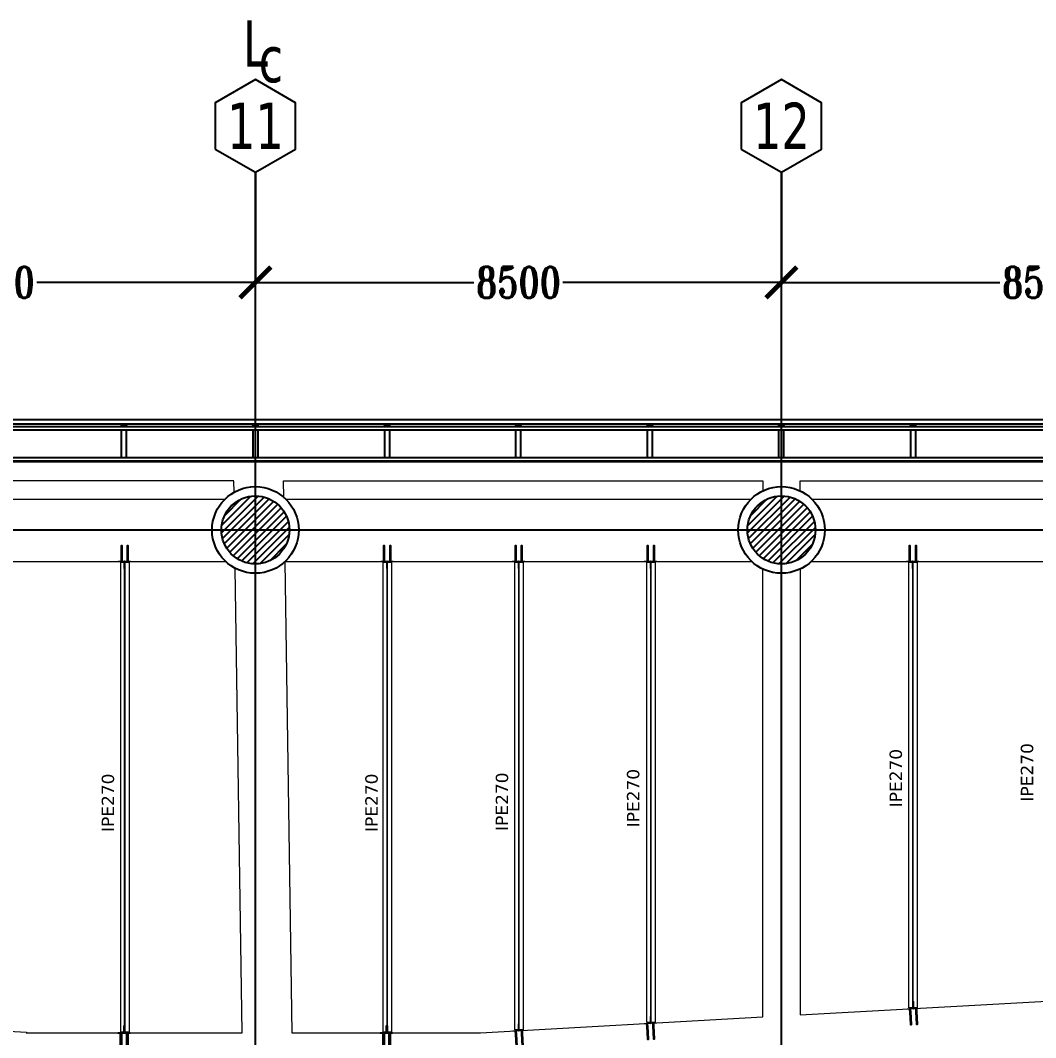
# Model space of a CAD drawing. Header units: millimetres. Extents: x -3255 to 78627, y -21906 to 33736.
# Drawn here: x 34231 to 50636, y 17295 to 33736 of the extents above; entities that cross this region are included whole.
import ezdxf
from ezdxf.enums import TextEntityAlignment as Align

# ---------------------------------------------------------------- set-up
doc = ezdxf.new("R2010")
doc.units = ezdxf.units.MM
doc.header["$LTSCALE"] = 0.9
for name, color, linetype, lineweight in [('0-3', 250, 'Continuous', 5), ('A_ALMA', 8, 'Continuous', 5), ('E_COLUMNAS-4', 1, 'Continuous', 25), ('E_TEXTO', 3, 'Continuous', 9), ('E_VIGAS', 8, 'Continuous', 9), ('E_VIGAS-1', 5, 'Continuous', 25), ('E_VIGAS-2', 10, 'Continuous', 25), ('HCB-PLATINA', 4, 'Continuous', 15), ('VIGAS_HCB', 4, 'Continuous', 15)]:
    doc.layers.add(name, color=color, linetype=linetype, lineweight=lineweight)
for name, color, linetype in [('COTAS', 8, 'Continuous'), ('HCB-ACH_PANT', 253, 'Continuous'), ('HCB-ANCLAJE', 5, 'Continuous'), ('HCB-EJES', 1, 'Continuous'), ('HCB-ROTULOS', 2, 'Continuous')]:
    doc.layers.add(name, color=color, linetype=linetype)
doc.styles.add('ROMANT', font='romant.shx', dxfattribs={"width": 0.8})
doc.styles.add('VERDANA', font='verdana.ttf')
doc.dimstyles.new('1.125', dxfattribs={"dimscale": 0, "dimtxt": 500, "dimasz": 500, "dimexe": 4, "dimexo": 4, "dimgap": 15, "dimtad": 0, "dimdec": 0, "dimzin": 4, "dimdsep": 46, "dimtxsty": 'ROMANT', "dimblk": 'ARCHTICK', "dimcen": -10, "dimclrd": 256, "dimclrt": 3, "dimadec": 0, "dimazin": 0, "dimtfac": 1, "dimtdec": 0, "dimtix": 1, "dimtmove": 0, "dimatfit": 0, "dimldrblk": 'OBLIQUE', "dimfxl": 0.05, "dimtolj": 1, "dimtzin": 0, "dimarcsym": 0})

# ---------------------------------------------------------------- blocks, each defined once
blk = doc.blocks.new('EST_SFM_VIGA-METALICA-SECCION-C - EST_SFM_VIGA-METALICA-UPN160-1603255-_38_00m_N_E_-NIVEL-10 DOC')
at = {"layer": 'E_VIGAS-1'}
for p, q in [((30.113, 0.018), (-30.274, 0.018)), ((-30.269, -0.047), (30.107, -0.047))]:
    blk.add_line(p, q, dxfattribs=at)
blk = doc.blocks.new('EST_SFM_VIGA-METALICA-SECCION-C - EST_SFM_VIGA-METALICA-UPN100-1526554-_38_00m_N_E_-NIVEL-10 DOC')
at = {"layer": 'E_VIGAS-2'}
for p, q in [((34.942, 0.018), (-34.929, 0.018)), ((-34.929, -0.032), (34.942, -0.032))]:
    blk.add_line(p, q, dxfattribs=at)
blk = doc.blocks.new('EST_SFM_VIGA-METALICA-SECCION-C - EST_SFM_VIGA-METALICA-UPN100-1526616-_38_00m_N_E_-NIVEL-10 DOC')
at = {"layer": 'E_VIGAS-2'}
for p, q in [((34.044, 0.032), (-34.827, 0.032)), ((-34.827, -0.018), (34.044, -0.018))]:
    blk.add_line(p, q, dxfattribs=at)
blk = doc.blocks.new('DCTIB_CNI_EST_MOD-1A-FAC_0001_rvt-2-_38_00m_N_E_-NIVEL-10 DOC')
at = {"layer": 'E_VIGAS-1'}
for p, q in [((-42.29, 167.864), (-42.29, 167.878)), ((-42.29, 167.859), (-42.29, 167.864)), ((-42.285, 167.878), (-42.285, 167.864)), ((-42.285, 167.864), (-42.285, 167.859)), ((-40.165, 167.864), (-40.165, 167.878)), ((-40.165, 167.859), (-40.165, 167.864)), ((-40.16, 167.878), (-40.16, 167.864)), ((-40.16, 167.864), (-40.16, 167.859)), ((-38.04, 167.864), (-38.04, 167.878)), ((-38.04, 167.859), (-38.04, 167.864)), ((-38.035, 167.878), (-38.035, 167.864)), ((-38.035, 167.864), (-38.035, 167.859)), ((-35.915, 167.864), (-35.915, 167.878)), ((-35.915, 167.859), (-35.915, 167.864)), ((-35.91, 167.878), (-35.91, 167.864)), ((-35.91, 167.864), (-35.91, 167.859)), ((-33.79, 167.864), (-33.79, 167.878)), ((-33.79, 167.859), (-33.79, 167.864)), ((-33.785, 167.878), (-33.785, 167.864)), ((-33.785, 167.864), (-33.785, 167.859)), ((-31.664, 167.864), (-31.664, 167.878)), ((-31.664, 167.859), (-31.664, 167.864)), ((-31.659, 167.878), (-31.659, 167.864)), ((-31.659, 167.864), (-31.659, 167.859)), ((-29.54, 167.864), (-29.54, 167.878)), ((-29.54, 167.859), (-29.54, 167.864)), ((-29.535, 167.878), (-29.535, 167.864)), ((-29.535, 167.864), (-29.535, 167.859)), ((-42.328, 167.859), (-42.3, 167.859)), ((-42.328, 167.858), (-42.328, 167.859)), ((-42.246, 167.858), (-42.328, 167.858)), ((-42.328, 167.83), (-42.328, 167.858)), ((-42.328, 167.33), (-42.328, 167.78)), ((-42.274, 167.859), (-42.246, 167.859)), ((-42.246, 167.859), (-42.246, 167.858)), ((-42.246, 167.83), (-42.246, 167.858)), ((-42.246, 167.33), (-42.246, 167.78)), ((-40.203, 167.858), (-40.203, 167.859)), ((-40.203, 167.859), (-40.176, 167.859)), ((-40.121, 167.858), (-40.203, 167.858)), ((-40.203, 167.858), (-40.203, 167.83)), ((-40.203, 167.78), (-40.203, 167.33)), ((-40.149, 167.859), (-40.121, 167.859)), ((-40.121, 167.859), (-40.121, 167.858)), ((-40.121, 167.858), (-40.121, 167.83)), ((-40.121, 167.78), (-40.121, 167.33)), ((-38.078, 167.858), (-38.078, 167.859)), ((-38.078, 167.859), (-38.05, 167.859)), ((-37.996, 167.858), (-38.078, 167.858)), ((-38.078, 167.858), (-38.078, 167.83)), ((-38.078, 167.78), (-38.078, 167.33)), ((-38.024, 167.859), (-37.996, 167.859)), ((-37.996, 167.859), (-37.996, 167.858)), ((-37.996, 167.858), (-37.996, 167.83)), ((-37.996, 167.78), (-37.996, 167.33)), ((-35.953, 167.859), (-35.925, 167.859)), ((-35.953, 167.858), (-35.953, 167.859)), ((-35.871, 167.858), (-35.953, 167.858)), ((-35.953, 167.83), (-35.953, 167.858)), ((-35.953, 167.33), (-35.953, 167.78)), ((-35.899, 167.859), (-35.871, 167.859)), ((-35.871, 167.859), (-35.871, 167.858)), ((-35.871, 167.83), (-35.871, 167.858)), ((-35.871, 167.33), (-35.871, 167.78)), ((-33.828, 167.859), (-33.8, 167.859)), ((-33.828, 167.858), (-33.828, 167.859)), ((-33.746, 167.858), (-33.828, 167.858)), ((-33.828, 167.83), (-33.828, 167.858)), ((-33.828, 167.33), (-33.828, 167.78)), ((-33.774, 167.859), (-33.746, 167.859)), ((-33.746, 167.859), (-33.746, 167.858)), ((-33.746, 167.83), (-33.746, 167.858)), ((-33.746, 167.33), (-33.746, 167.78)), ((-31.703, 167.859), (-31.675, 167.859)), ((-31.703, 167.858), (-31.703, 167.859)), ((-31.621, 167.858), (-31.703, 167.858)), ((-31.703, 167.83), (-31.703, 167.858)), ((-31.703, 167.33), (-31.703, 167.78)), ((-31.649, 167.859), (-31.621, 167.859)), ((-31.621, 167.859), (-31.621, 167.858)), ((-31.621, 167.83), (-31.621, 167.858)), ((-31.621, 167.33), (-31.621, 167.78)), ((-29.578, 167.858), (-29.578, 167.859)), ((-29.578, 167.859), (-29.55, 167.859)), ((-29.496, 167.858), (-29.578, 167.858)), ((-29.578, 167.858), (-29.578, 167.83)), ((-29.578, 167.78), (-29.578, 167.33)), ((-29.524, 167.859), (-29.496, 167.859)), ((-29.496, 167.859), (-29.496, 167.858)), ((-29.496, 167.858), (-29.496, 167.83)), ((-29.496, 167.78), (-29.496, 167.33)), ((-42.328, 167.263), (-42.328, 167.28)), ((-42.246, 167.263), (-42.328, 167.263)), ((-42.246, 167.263), (-42.246, 167.28)), ((-40.203, 167.28), (-40.203, 167.263)), ((-40.121, 167.263), (-40.203, 167.263)), ((-40.121, 167.28), (-40.121, 167.263)), ((-38.078, 167.28), (-38.078, 167.262)), ((-37.996, 167.262), (-38.078, 167.262)), ((-37.996, 167.28), (-37.996, 167.262)), ((-35.953, 167.263), (-35.953, 167.28)), ((-35.871, 167.263), (-35.953, 167.263)), ((-35.871, 167.263), (-35.871, 167.28)), ((-33.828, 167.263), (-33.828, 167.28)), ((-33.746, 167.263), (-33.828, 167.263)), ((-33.746, 167.263), (-33.746, 167.28)), ((-31.703, 167.263), (-31.703, 167.28)), ((-31.621, 167.263), (-31.703, 167.263)), ((-31.621, 167.263), (-31.621, 167.28)), ((-29.578, 167.28), (-29.578, 167.263)), ((-29.496, 167.263), (-29.578, 167.263)), ((-29.496, 167.28), (-29.496, 167.263))]:
    blk.add_line(p, q, dxfattribs=at)
for points, knots in [([(-42.29, 167.864), (-42.29, 167.863), (-42.29, 167.862), (-42.292, 167.86), (-42.293, 167.86), (-42.295, 167.859), (-42.296, 167.859), (-42.297, 167.859), (-42.299, 167.859), (-42.3, 167.859)], [0, 0, 0, 0, 0.285714, 0.428571, 0.571429, 0.678571, 0.732143, 0.785714, 1, 1, 1, 1]), ([(-42.3, 167.859), (-42.299, 167.859), (-42.298, 167.859), (-42.295, 167.859), (-42.293, 167.86), (-42.291, 167.86), (-42.29, 167.862), (-42.29, 167.863), (-42.29, 167.864)], [0, 0, 0, 0, 0.142857, 0.285714, 0.428571, 0.571429, 0.785714, 1, 1, 1, 1]), ([(-42.285, 167.864), (-42.285, 167.863), (-42.284, 167.862), (-42.283, 167.86), (-42.281, 167.86), (-42.28, 167.859), (-42.279, 167.859), (-42.277, 167.859), (-42.275, 167.859), (-42.274, 167.859)], [0, 0, 0, 0, 0.285714, 0.428571, 0.571429, 0.678571, 0.732143, 0.785714, 1, 1, 1, 1]), ([(-42.274, 167.859), (-42.275, 167.859), (-42.276, 167.859), (-42.279, 167.859), (-42.281, 167.86), (-42.283, 167.86), (-42.284, 167.862), (-42.285, 167.863), (-42.285, 167.864)], [0, 0, 0, 0, 0.142857, 0.285714, 0.428571, 0.571429, 0.785714, 1, 1, 1, 1]), ([(-40.176, 167.859), (-40.175, 167.859), (-40.173, 167.859), (-40.171, 167.859), (-40.168, 167.86), (-40.167, 167.86), (-40.165, 167.862), (-40.165, 167.863), (-40.165, 167.864)], [0, 0, 0, 0, 0.142857, 0.285714, 0.428571, 0.571429, 0.785714, 1, 1, 1, 1]), ([(-40.165, 167.864), (-40.165, 167.863), (-40.165, 167.862), (-40.167, 167.86), (-40.168, 167.86), (-40.17, 167.859), (-40.171, 167.859), (-40.173, 167.859), (-40.174, 167.859), (-40.176, 167.859)], [0, 0, 0, 0, 0.285714, 0.428571, 0.571429, 0.678571, 0.732143, 0.785714, 1, 1, 1, 1]), ([(-40.149, 167.859), (-40.15, 167.859), (-40.152, 167.859), (-40.154, 167.859), (-40.156, 167.86), (-40.158, 167.86), (-40.16, 167.862), (-40.16, 167.863), (-40.16, 167.864)], [0, 0, 0, 0, 0.142857, 0.285714, 0.428571, 0.571429, 0.785714, 1, 1, 1, 1]), ([(-40.16, 167.864), (-40.16, 167.863), (-40.159, 167.862), (-40.158, 167.86), (-40.156, 167.86), (-40.155, 167.859), (-40.154, 167.859), (-40.152, 167.859), (-40.15, 167.859), (-40.149, 167.859)], [0, 0, 0, 0, 0.285714, 0.428571, 0.571429, 0.678571, 0.732143, 0.785714, 1, 1, 1, 1]), ([(-38.05, 167.859), (-38.049, 167.859), (-38.048, 167.859), (-38.045, 167.859), (-38.043, 167.86), (-38.041, 167.86), (-38.04, 167.862), (-38.04, 167.863), (-38.04, 167.864)], [0, 0, 0, 0, 0.142857, 0.285714, 0.428571, 0.571429, 0.785714, 1, 1, 1, 1]), ([(-38.04, 167.864), (-38.04, 167.863), (-38.04, 167.862), (-38.042, 167.86), (-38.043, 167.86), (-38.045, 167.859), (-38.046, 167.859), (-38.047, 167.859), (-38.049, 167.859), (-38.05, 167.859)], [0, 0, 0, 0, 0.285714, 0.428571, 0.571429, 0.678571, 0.732143, 0.785714, 1, 1, 1, 1]), ([(-38.024, 167.859), (-38.025, 167.859), (-38.026, 167.859), (-38.029, 167.859), (-38.031, 167.86), (-38.033, 167.86), (-38.034, 167.862), (-38.035, 167.863), (-38.035, 167.864)], [0, 0, 0, 0, 0.142857, 0.285714, 0.428571, 0.571429, 0.785714, 1, 1, 1, 1]), ([(-38.035, 167.864), (-38.035, 167.863), (-38.034, 167.862), (-38.033, 167.86), (-38.031, 167.86), (-38.03, 167.859), (-38.029, 167.859), (-38.027, 167.859), (-38.025, 167.859), (-38.024, 167.859)], [0, 0, 0, 0, 0.285714, 0.428571, 0.571429, 0.678571, 0.732143, 0.785714, 1, 1, 1, 1]), ([(-35.915, 167.864), (-35.915, 167.863), (-35.915, 167.862), (-35.917, 167.86), (-35.918, 167.86), (-35.92, 167.859), (-35.921, 167.859), (-35.922, 167.859), (-35.924, 167.859), (-35.925, 167.859)], [0, 0, 0, 0, 0.285714, 0.428571, 0.571429, 0.678571, 0.732143, 0.785714, 1, 1, 1, 1]), ([(-35.925, 167.859), (-35.924, 167.859), (-35.923, 167.859), (-35.92, 167.859), (-35.918, 167.86), (-35.916, 167.86), (-35.915, 167.862), (-35.915, 167.863), (-35.915, 167.864)], [0, 0, 0, 0, 0.142857, 0.285714, 0.428571, 0.571429, 0.785714, 1, 1, 1, 1]), ([(-35.91, 167.864), (-35.91, 167.863), (-35.909, 167.862), (-35.908, 167.86), (-35.906, 167.86), (-35.905, 167.859), (-35.904, 167.859), (-35.902, 167.859), (-35.9, 167.859), (-35.899, 167.859)], [0, 0, 0, 0, 0.285714, 0.428571, 0.571429, 0.678571, 0.732143, 0.785714, 1, 1, 1, 1]), ([(-35.899, 167.859), (-35.9, 167.859), (-35.901, 167.859), (-35.904, 167.859), (-35.906, 167.86), (-35.908, 167.86), (-35.909, 167.862), (-35.91, 167.863), (-35.91, 167.864)], [0, 0, 0, 0, 0.142857, 0.285714, 0.428571, 0.571429, 0.785714, 1, 1, 1, 1]), ([(-33.79, 167.864), (-33.79, 167.863), (-33.79, 167.862), (-33.792, 167.86), (-33.793, 167.86), (-33.795, 167.859), (-33.796, 167.859), (-33.797, 167.859), (-33.799, 167.859), (-33.8, 167.859)], [0, 0, 0, 0, 0.285714, 0.428571, 0.571429, 0.678571, 0.732143, 0.785714, 1, 1, 1, 1]), ([(-33.8, 167.859), (-33.799, 167.859), (-33.798, 167.859), (-33.795, 167.859), (-33.793, 167.86), (-33.791, 167.86), (-33.79, 167.862), (-33.79, 167.863), (-33.79, 167.864)], [0, 0, 0, 0, 0.142857, 0.285714, 0.428571, 0.571429, 0.785714, 1, 1, 1, 1]), ([(-33.785, 167.864), (-33.785, 167.863), (-33.784, 167.862), (-33.783, 167.86), (-33.781, 167.86), (-33.78, 167.859), (-33.779, 167.859), (-33.777, 167.859), (-33.775, 167.859), (-33.774, 167.859)], [0, 0, 0, 0, 0.285714, 0.428571, 0.571429, 0.678571, 0.732143, 0.785714, 1, 1, 1, 1]), ([(-33.774, 167.859), (-33.775, 167.859), (-33.776, 167.859), (-33.779, 167.859), (-33.781, 167.86), (-33.783, 167.86), (-33.784, 167.862), (-33.785, 167.863), (-33.785, 167.864)], [0, 0, 0, 0, 0.142857, 0.285714, 0.428571, 0.571429, 0.785714, 1, 1, 1, 1]), ([(-31.664, 167.864), (-31.664, 167.863), (-31.665, 167.862), (-31.666, 167.86), (-31.668, 167.86), (-31.669, 167.859), (-31.67, 167.859), (-31.672, 167.859), (-31.674, 167.859), (-31.675, 167.859)], [0, 0, 0, 0, 0.285714, 0.428571, 0.571429, 0.678571, 0.732143, 0.785714, 1, 1, 1, 1]), ([(-31.675, 167.859), (-31.674, 167.859), (-31.673, 167.859), (-31.67, 167.859), (-31.668, 167.86), (-31.666, 167.86), (-31.665, 167.862), (-31.664, 167.863), (-31.664, 167.864)], [0, 0, 0, 0, 0.142857, 0.285714, 0.428571, 0.571429, 0.785714, 1, 1, 1, 1]), ([(-31.659, 167.864), (-31.659, 167.863), (-31.659, 167.862), (-31.657, 167.86), (-31.656, 167.86), (-31.654, 167.859), (-31.653, 167.859), (-31.652, 167.859), (-31.65, 167.859), (-31.649, 167.859)], [0, 0, 0, 0, 0.285714, 0.428571, 0.571429, 0.678571, 0.732143, 0.785714, 1, 1, 1, 1]), ([(-31.649, 167.859), (-31.65, 167.859), (-31.651, 167.859), (-31.654, 167.859), (-31.656, 167.86), (-31.658, 167.86), (-31.659, 167.862), (-31.659, 167.863), (-31.659, 167.864)], [0, 0, 0, 0, 0.142857, 0.285714, 0.428571, 0.571429, 0.785714, 1, 1, 1, 1]), ([(-29.55, 167.859), (-29.549, 167.859), (-29.548, 167.859), (-29.545, 167.859), (-29.543, 167.86), (-29.541, 167.86), (-29.54, 167.862), (-29.54, 167.863), (-29.54, 167.864)], [0, 0, 0, 0, 0.142857, 0.285714, 0.428571, 0.571429, 0.785714, 1, 1, 1, 1]), ([(-29.54, 167.864), (-29.54, 167.863), (-29.54, 167.862), (-29.542, 167.86), (-29.543, 167.86), (-29.545, 167.859), (-29.546, 167.859), (-29.547, 167.859), (-29.549, 167.859), (-29.55, 167.859)], [0, 0, 0, 0, 0.285714, 0.428571, 0.571429, 0.678571, 0.732143, 0.785714, 1, 1, 1, 1]), ([(-29.524, 167.859), (-29.525, 167.859), (-29.526, 167.859), (-29.529, 167.859), (-29.531, 167.86), (-29.533, 167.86), (-29.534, 167.862), (-29.535, 167.863), (-29.535, 167.864)], [0, 0, 0, 0, 0.142857, 0.285714, 0.428571, 0.571429, 0.785714, 1, 1, 1, 1]), ([(-29.535, 167.864), (-29.535, 167.863), (-29.534, 167.862), (-29.533, 167.86), (-29.531, 167.86), (-29.53, 167.859), (-29.529, 167.859), (-29.527, 167.859), (-29.525, 167.859), (-29.524, 167.859)], [0, 0, 0, 0, 0.285714, 0.428571, 0.571429, 0.678571, 0.732143, 0.785714, 1, 1, 1, 1])]:
    blk.add_open_spline(points, degree=3, knots=knots, dxfattribs=at)
for name, p in [('EST_SFM_VIGA-METALICA-SECCION-C - EST_SFM_VIGA-METALICA-UPN160-1603255-_38_00m_N_E_-NIVEL-10 DOC', (-40.084, 167.925)), ('EST_SFM_VIGA-METALICA-SECCION-C - EST_SFM_VIGA-METALICA-UPN100-1526554-_38_00m_N_E_-NIVEL-10 DOC', (-40.169, 167.812)), ('EST_SFM_VIGA-METALICA-SECCION-C - EST_SFM_VIGA-METALICA-UPN100-1526616-_38_00m_N_E_-NIVEL-10 DOC', (-39.77, 167.298))]:
    blk.add_blockref(name, p, dxfattribs=at)
blk = doc.blocks.new('_ArchTick')
at = {"color": 0, "linetype": 'ByBlock', "const_width": 0.15}
blk.add_lwpolyline([(-0.5, -0.5), (0.5, 0.5)], dxfattribs=at)
blk = doc.blocks.new('*D600')
at = {"layer": 'COTAS', "color": 0, "lineweight": -2, "transparency": 16777216}
for p, q in [((29529, 31277), (29529, 29496)), ((38029, 31277), (38029, 29496))]:
    blk.add_line(p, q, dxfattribs=at)
at = {"layer": 'COTAS', "lineweight": -2, "transparency": 16777216}
for p, q in [((29529, 29500), (33059, 29500)), ((38029, 29500), (34498, 29500))]:
    blk.add_line(p, q, dxfattribs=at)
at = {"layer": 'Defpoints', "color": 0, "transparency": 16777216}
for p in [(29529, 31281), (38029, 31281), (29529, 29500)]:
    blk.add_point(p, dxfattribs=at)
at = {"layer": 'COTAS', "lineweight": -2, "transparency": 16777216, "xscale": 500, "yscale": 500, "zscale": 500, "rotation": 180}
blk.add_blockref('_ArchTick', (29529, 29500), dxfattribs=at)
at = {"layer": 'COTAS', "lineweight": -2, "transparency": 16777216, "xscale": 500, "yscale": 500, "zscale": 500}
blk.add_blockref('_ArchTick', (38029, 29500), dxfattribs=at)
at = {"layer": 'COTAS', "color": 3, "transparency": 16777216, "insert": (33779, 29500), "char_height": 500, "attachment_point": 5, "style": 'ROMANT'}
blk.add_mtext('\\A1;8500', dxfattribs=at)
blk = doc.blocks.new('_Oblique')
at = {"color": 0, "linetype": 'ByBlock', "lineweight": -2}
blk.add_line((-0.5, -0.5), (0.5, 0.5), dxfattribs=at)
blk = doc.blocks.new('*D601')
at = {"layer": 'COTAS', "color": 0, "lineweight": -2, "transparency": 16777216}
for p, q in [((38029, 31277), (38029, 29496)), ((46529, 31277), (46529, 29496))]:
    blk.add_line(p, q, dxfattribs=at)
at = {"layer": 'COTAS', "lineweight": -2, "transparency": 16777216}
for p, q in [((38029, 29500), (41559, 29500)), ((46529, 29500), (42998, 29500))]:
    blk.add_line(p, q, dxfattribs=at)
at = {"layer": 'Defpoints', "color": 0, "transparency": 16777216}
for p in [(38029, 31281), (46529, 31281), (38029, 29500)]:
    blk.add_point(p, dxfattribs=at)
at = {"layer": 'COTAS', "lineweight": -2, "transparency": 16777216, "xscale": 500, "yscale": 500, "zscale": 500, "rotation": 180}
blk.add_blockref('_ArchTick', (38029, 29500), dxfattribs=at)
at = {"layer": 'COTAS', "lineweight": -2, "transparency": 16777216, "xscale": 500, "yscale": 500, "zscale": 500}
blk.add_blockref('_ArchTick', (46529, 29500), dxfattribs=at)
at = {"layer": 'COTAS', "color": 3, "transparency": 16777216, "insert": (42279, 29500), "char_height": 500, "attachment_point": 5, "style": 'ROMANT'}
blk.add_mtext('\\A1;8500', dxfattribs=at)
blk = doc.blocks.new('*D602')
at = {"layer": 'COTAS', "color": 0, "lineweight": -2, "transparency": 16777216}
for p, q in [((46529, 31277), (46529, 29496)), ((55029, 31277), (55029, 29496))]:
    blk.add_line(p, q, dxfattribs=at)
at = {"layer": 'COTAS', "lineweight": -2, "transparency": 16777216}
for p, q in [((46529, 29500), (50059, 29500)), ((55029, 29500), (51498, 29500))]:
    blk.add_line(p, q, dxfattribs=at)
at = {"layer": 'Defpoints', "color": 0, "transparency": 16777216}
for p in [(46529, 31281), (55029, 31281), (46529, 29500)]:
    blk.add_point(p, dxfattribs=at)
at = {"layer": 'COTAS', "lineweight": -2, "transparency": 16777216, "xscale": 500, "yscale": 500, "zscale": 500, "rotation": 180}
blk.add_blockref('_ArchTick', (46529, 29500), dxfattribs=at)
at = {"layer": 'COTAS', "lineweight": -2, "transparency": 16777216, "xscale": 500, "yscale": 500, "zscale": 500}
blk.add_blockref('_ArchTick', (55029, 29500), dxfattribs=at)
at = {"layer": 'COTAS', "color": 3, "transparency": 16777216, "insert": (50779, 29500), "char_height": 500, "attachment_point": 5, "style": 'ROMANT'}
blk.add_mtext('\\A1;8500', dxfattribs=at)
blk = doc.blocks.new('CX-CONC')
at = {"layer": 'HCB-ANCLAJE'}
for points in [[(-50, -8), (-46, -6), (-42, -8), (-40, -8), (-38, -14), (-38, -52), (-38, -256), (-54, -256), (-54, -52), (-54, -14), (-52, -8)], [(50, -8), (54, -6), (58, -8), (60, -8), (62, -14), (62, -52), (62, -256), (46, -256), (46, -52), (46, -14), (48, -8)]]:
    blk.add_lwpolyline(points, close=True, dxfattribs=at)
at = {"layer": 'HCB-PLATINA'}
blk.add_lwpolyline([(-100, -6), (100, -6), (100, 0), (-100, 0)], close=True, dxfattribs=at)

msp = doc.modelspace()

# ---------------------------------------------------------------- hatches: boundary and pattern name
at = {"layer": 'HCB-ACH_PANT'}
h = msp.add_hatch(dxfattribs=at)
h.set_pattern_fill('ANSI31', color=256, scale=25)
h.set_pattern_definition([(45, (25382.49, -1e-10), (-56.1266, 56.1266), [])])
edge = h.paths.add_edge_path()
edge.add_arc((38028.7, 25500), 550, 0, 360)
h = msp.add_hatch(dxfattribs=at)
h.set_pattern_fill('ANSI31', color=256, scale=25)
h.set_pattern_definition([(45, (33882.49, -1e-10), (-56.1266, 56.1266), [])])
edge = h.paths.add_edge_path()
edge.add_arc((46528.7, 25500), 550, 0, 360)

# ---------------------------------------------------------------- linework, layer by layer
for points in [[(35916.4, 24880.1), (35916.4, 24990.1), (35910.4, 24990.1), (35910.4, 24880.1)], [(40156.4, 24880.1), (40156.4, 24990.1), (40150.4, 24990.1), (40150.4, 24880.1)], [(42286.4, 24880), (42286.4, 24990), (42280.4, 24990), (42280.4, 24880)], [(44416.4, 24880.1), (44416.4, 24990.1), (44410.4, 24990.1), (44410.4, 24880.1)], [(48651.4, 24880.1), (48651.4, 24990.1), (48645.4, 24990.1), (48645.4, 24880.1)], [(48657.1, 17874.8), (48657.1, 17764.8), (48663.1, 17764.8), (48663.1, 17874.8)], [(44410.4, 17638.4), (44410.4, 17528.4), (44416.4, 17528.4), (44416.4, 17638.4)], [(35915.3, 17485.2), (35915.3, 17375.2), (35909.3, 17375.2), (35909.3, 17485.2)], [(40155.3, 17485.1), (40155.3, 17375.1), (40149.3, 17375.1), (40149.3, 17485.1)], [(42279.4, 17519.8), (42279.4, 17409.8), (42285.4, 17409.8), (42285.4, 17519.8)]]:
    msp.add_lwpolyline(points, close=True)
at = {"layer": 'A_ALMA'}
for p, q in [((35916.4, 17385.2), (35916.4, 24980)), ((35923, 17385.2), (35923, 24980)), ((40156.4, 17385.2), (40156.4, 24980)), ((40163, 17385.2), (40163, 24980)), ((42286.4, 17419.8), (42286.4, 24980)), ((42293, 17419.8), (42293, 24980)), ((44416.4, 17540.4), (44416.4, 24980)), ((44423, 17540.4), (44423, 24980)), ((48651.4, 17774.3), (48651.4, 24980)), ((48658, 17774.3), (48658, 24980))]:
    msp.add_line(p, q, dxfattribs=at)
at = {"layer": 'E_COLUMNAS-4', "color": 6}
for centre, radius in [((38028.7, 25500), 700), ((46528.7, 25500), 700), ((38028.7, 25500), 550), ((46528.7, 25500), 550)]:
    msp.add_circle(centre, radius, dxfattribs=at)
at = {"layer": 'E_VIGAS'}
for p, q in [((37684.6, 26109.6), (37681.9, 26285.9)), ((37528.8, 25990), (30028.6, 25990)), ((46028.8, 25990), (38528.6, 25990)), ((54528.8, 25990), (47028.6, 25990)), ((30019.6, 24990), (37539.8, 24990)), ((38519.6, 24990), (46039.8, 24990)), ((47019.6, 24990), (54539.8, 24990))]:
    msp.add_line(p, q, dxfattribs=at)
msp.add_lwpolyline([(10129.7, 26595.9), (10129.8, -1095.9), (65929.9, -1095.8), (65929.9, 26595.9)], close=True, dxfattribs=at)
for points in [[(37681.9, 26295.9), (29829.7, 26295.9), (29829.7, 26132.5)], [(38486, 26030.8), (38482, 26295.9), (46229.7, 26295.9), (46229.7, 26132.5)], [(46829.7, 26132.5), (46829.7, 26295.9), (54574.9, 26295.9), (54582.3, 26038.3)], [(29829.7, 24867.5), (29829.7, 17631.7), (34327.9, 17382.7), (34327.5, 17375.2), (37817.3, 17375.2), (37703.4, 24880.7)], [(38501.9, 24983.3), (38617.4, 17375.2), (41667, 17375.2), (46229.7, 17629.2), (46229.7, 24867.5)], [(46829.7, 24867.5), (46829.7, 17662.7), (54808.6, 18107), (54613.7, 24937)]]:
    msp.add_lwpolyline(points, dxfattribs=at)
at = {"layer": 'HCB-EJES'}
for p, q in [((38028.7, -5780.2), (38028.7, 31280.5)), ((46528.7, -5780.2), (46528.7, 31280.5)), ((-1069.6, 25500), (77127, 25500))]:
    msp.add_line(p, q, dxfattribs=at)
at = {"layer": 'HCB-ROTULOS'}
for points in [[(37379.2, 31655.5), (38028.7, 31280.5), (38678.2, 31655.5), (38678.2, 32405.5), (38028.7, 32780.5), (37379.2, 32405.5)], [(45879.2, 31655.5), (46528.7, 31280.5), (47178.2, 31655.5), (47178.2, 32405.5), (46528.7, 32780.5), (45879.2, 32405.5)]]:
    msp.add_lwpolyline(points, close=True, dxfattribs=at)
at = {"layer": 'VIGAS_HCB'}
for points in [[(35852.2, 24980), (35987.2, 24980), (35987.2, 17385.2), (35852.2, 17385.2)], [(40092.2, 24980), (40227.2, 24980), (40227.2, 17385.2), (40092.2, 17385.2)], [(42222.2, 24980), (42357.2, 24980), (42357.2, 17423.6), (42222.2, 17423.6)], [(44352.2, 24980), (44487.2, 24980), (44487.2, 17542.5), (44352.2, 17542.5)], [(48587.2, 24980), (48722.2, 24980), (48722.2, 17774.8), (48587.2, 17774.8)]]:
    msp.add_lwpolyline(points, close=True, dxfattribs=at)

# ---------------------------------------------------------------- block references
at = {"xscale": -1}
for p, rotation in [((35913.1, 24990.1), 180), ((40153.1, 24990.1), 180), ((42279.7, 24990.1), 180), ((44413.1, 24990.1), 180), ((48647, 24990.1), 180), ((48660.4, 17764.7), 3.168251183173191), ((44411.6, 17528.3), 3.168251183173191), ((42288.7, 17409.6), 3.168251183173191)]:
    msp.add_blockref('CX-CONC', p, dxfattribs=dict(at, rotation=rotation))
for p in [(35905.7, 17375.2), (40145.8, 17375.1)]:
    msp.add_blockref('CX-CONC', p)
at = {"layer": '0-3', "xscale": 1000, "yscale": 1000, "zscale": 1000}
msp.add_blockref('DCTIB_CNI_EST_MOD-1A-FAC_0001_rvt-2-_38_00m_N_E_-NIVEL-10 DOC', (78190.8, -140662.4), dxfattribs=at)

# ---------------------------------------------------------------- texts
at = {"layer": 'E_TEXTO', "char_height": 200, "width": 1206.139, "attachment_point": 1, "rotation": 90, "style": 'VERDANA'}
for insert in [(50396.3, 21111.4), (48275.7, 21018.3), (35545.4, 20619.7), (39804.6, 20619.7), (41912.3, 20637), (44032.1, 20695.2)]:
    msp.add_mtext('IPE270', dxfattribs=dict(at, insert=insert))
at = {"layer": 'HCB-ROTULOS', "color": 4, "style": 'VERDANA', "width": 0.7}
for s, p in [('L', (38028.7, 33360.9)), ('c', (38279, 33110.7)), ('11', (38028.7, 32030.5)), ('12', (46528.7, 32030.5))]:
    msp.add_text(s, height=750, dxfattribs=at).set_placement(p, align=Align.MIDDLE_CENTER)

# ---------------------------------------------------------------- dimensions: what is measured, and where the dimension line sits
at = {"layer": 'COTAS'}
for base, p1, p2, picture, middle in [((29528.7, 29500.4), (38028.7, 31280.5), (29528.7, 31280.5), '*D600', (33778.7, 29500.4)), ((38028.7, 29500.4), (46528.7, 31280.5), (38028.7, 31280.5), '*D601', (42278.7, 29500.4)), ((46528.7, 29500.4), (55028.7, 31280.5), (46528.7, 31280.5), '*D602', (50778.7, 29500.4))]:
    dim = msp.add_linear_dim(base=base, p1=p1, p2=p2, dimstyle='1.125', override={"dimscale": 1}, dxfattribs=at)
    dim.commit()
    dim.dimension.update_dxf_attribs({"geometry": picture, "text_midpoint": middle})

doc.saveas('drawing.dxf')
